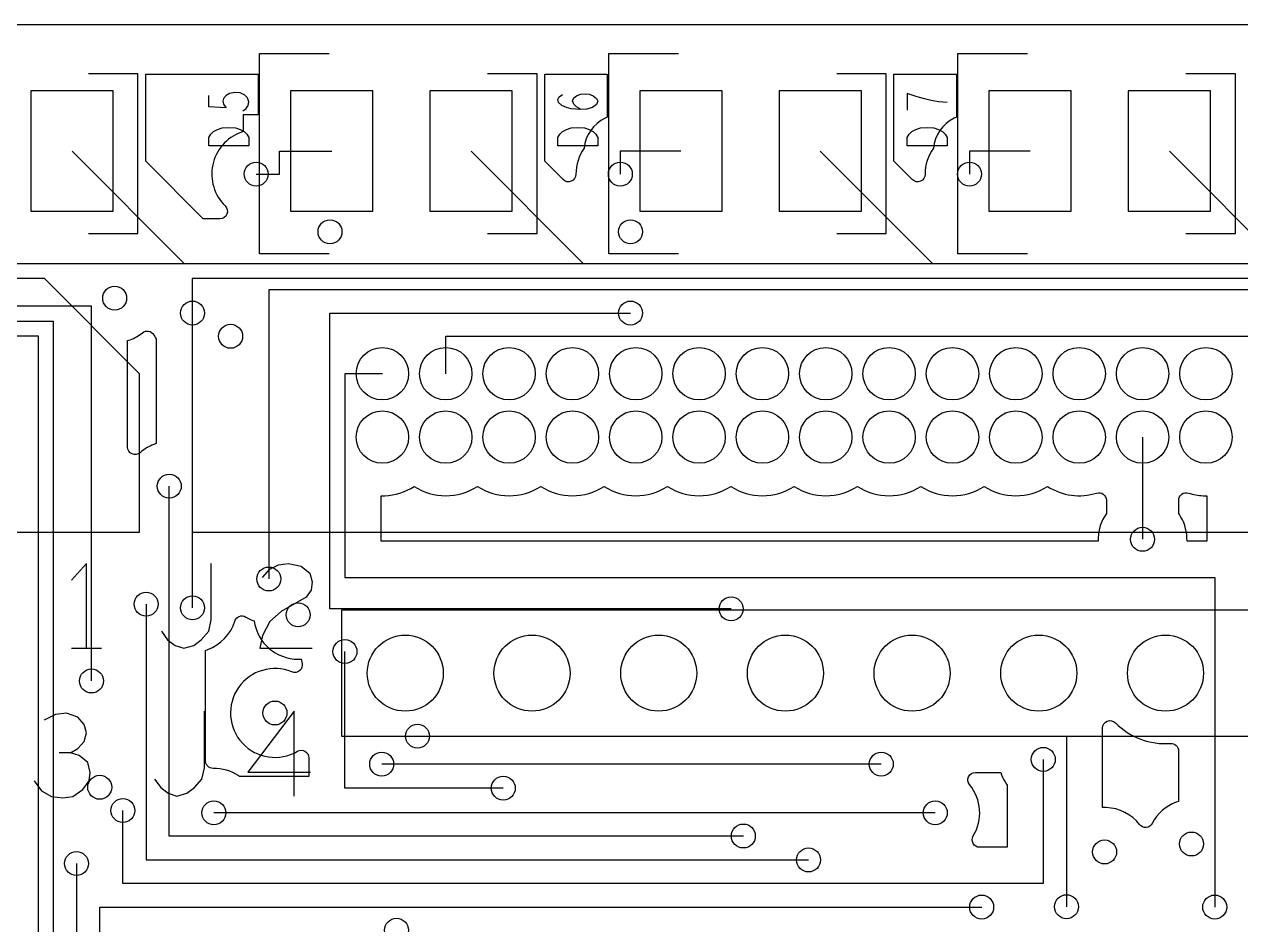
# Model space of a CAD drawing. Extents: x -56 to 56, y -64 to 41.
# Drawn here: x -17.5 to 6.89, y 21.96 to 40 of the extents above; entities that cross this region are included whole.
import ezdxf

# ---------------------------------------------------------------- set-up
doc = ezdxf.new("R2010")
doc.units = 0
doc.layers.get('0').update_dxf_attribs({"linetype": 'CONTINUOUS'})
doc.layers.add('art', color=5, linetype='CONTINUOUS')

# ---------------------------------------------------------------- blocks, each defined once
blk = doc.blocks.new('D13')
blk.add_circle((0, 0), 0.24)
blk = doc.blocks.new('D14')
blk.add_circle((0, 0), 0.762)
blk = doc.blocks.new('D15')
blk.add_circle((0, 0), 0.525)
blk = doc.blocks.new('D16')
blk.add_lwpolyline([(-0.8255, -1.2065), (0.8255, -1.2065), (0.8255, 1.2065), (-0.8255, 1.2065)], close=True)

msp = doc.modelspace()

# ---------------------------------------------------------------- linework, layer by layer
at = {"layer": 'art', "color": 3}
for points in [[(-55, 40), (55, 40), (55, -60), (-55, -60), (-55, 40)], [(-14.2844, 35.2044), (-16.54, 37.46)], [(-12.8495, 37), (-12.3845, 37), (-12.3845, 37.46), (-11.334, 37.46)], [(-6.2844, 35.2044), (-8.54, 37.46)], [(-4.334, 37.46), (-5.5495, 37.46), (-5.5495, 37)], [(0.7156, 35.2044), (-1.54, 37.46)], [(2.666, 37.46), (1.4505, 37.46), (1.4505, 37)], [(7.7156, 35.2044), (5.46, 37.46)], [(-14.2844, 35.2044), (-21.2844, 35.2044)], [(-6.2844, 35.2044), (-14.2844, 35.2044)], [(0.7156, 35.2044), (-6.2844, 35.2044)], [(7.7156, 35.2044), (0.7156, 35.2044)], [(19, 33.7551), (13.15, 33.7551), (13.15, 34.68), (-12.5965, 34.68), (-12.5965, 28.887)], [(-16.1515, 26.8434), (-16.1515, 34.35), (-42.425, 34.35), (-43.688, 33.087), (-43.688, 23.1902), (-42.7736, 22.2758), (-41.0842, 22.2758), (-40.6116, 22.7484)], [(-14.1265, 28.3096), (-14.1265, 34.215)], [(-3.328, 28.287), (-11.37, 28.287), (-11.37, 34.215), (-5.3444, 34.215)], [(-38.05, 33), (-38.05, 34.05), (-16.9166, 34.05), (-16.9166, 9.995), (-13.765, 9.995), (-13.765, 9.9172), (-13.3, 9.9172)], [(-12.5, 8.5), (-14.0934, 8.5), (-14.0934, 9.695), (-17.2166, 9.695), (-17.2166, 33.75), (-31.7, 33.75), (-31.7, 33)], [(-9.05, 33), (-9.05, 33.75), (11.95, 33.75), (11.95, 33.2451), (17.83, 33.2451), (17.83, 28.3178)], [(-10.32, 33), (-11.07, 33), (-11.07, 28.917), (6.367, 28.917), (6.367, 22.3134)], [(4.92, 31.73), (4.92, 29.682)], [(-3.0828, 23.7369), (-14.5915, 23.7369), (-14.5915, 30.7472)], [(-15.0565, 28.3824), (-15.0565, 23.2576), (-1.775, 23.2576)], [(-7.8956, 24.6955), (-11.07, 24.6955), (-11.07, 27.4322)], [(-9.616, 25.7372), (3.395, 25.7372), (3.395, 22.3206)], [(2.93, 25.2722), (2.93, 22.7855), (-15.5215, 22.7855), (-15.5215, 24.2484)], [(-0.3178, 25.1784), (-10.3333, 25.1784)], [(0.765, 24.2019), (-13.6974, 24.2019)], [(-16.4516, 23.185), (-16.4516, 12.765), (-15.3033, 12.765), (-15.3033, 10.5), (-12.5, 10.5)], [(-15.9866, 17.695), (-15.9866, 22.3134), (1.695, 22.3134)]]:
    msp.add_lwpolyline(points, dxfattribs=at)
at = {"layer": 'art', "color": 5}
for points in [[(-11.3848, 35.4026), (-12.7818, 35.4026), (-12.7818, 39.4158), (-11.3848, 39.4158)], [(-4.3848, 35.4026), (-5.7818, 35.4026), (-5.7818, 39.4158), (-4.3848, 39.4158)], [(2.6152, 35.4026), (1.2182, 35.4026), (1.2182, 39.4158), (2.6152, 39.4158)], [(-16.2098, 35.809), (-15.2192, 35.809), (-15.2192, 39.0094), (-16.2098, 39.0094)], [(-8.2098, 35.809), (-7.2192, 35.809), (-7.2192, 39.0094), (-8.2098, 39.0094)], [(-1.2098, 35.809), (-0.2192, 35.809), (-0.2192, 39.0094), (-1.2098, 39.0094)], [(5.7902, 35.809), (6.7808, 35.809), (6.7808, 39.0094), (5.7902, 39.0094)], [(-13.12, 38.2667), (-13.0533, 38.3167), (-13.0133, 38.375), (-13, 38.45), (-13.0267, 38.525), (-13.08, 38.5833), (-13.1733, 38.625), (-13.28, 38.6333), (-13.3867, 38.6167), (-13.4533, 38.575), (-13.5067, 38.5167), (-13.52, 38.4583), (-13.5067, 38.4), (-13.4533, 38.325), (-13.8, 38.35), (-13.8, 38.575)], [(-6.3333, 38.2917), (-6.4267, 38.35), (-6.48, 38.4), (-6.5067, 38.4667), (-6.48, 38.525), (-6.4267, 38.5667), (-6.3467, 38.6), (-6.2533, 38.6083), (-6.1733, 38.6), (-6.0933, 38.5667), (-6.0267, 38.5167), (-6, 38.4583), (-6.0267, 38.3917), (-6.1066, 38.3333), (-6.2267, 38.3), (-6.36, 38.2917), (-6.5333, 38.3083), (-6.6267, 38.3333), (-6.72, 38.375), (-6.7867, 38.4333), (-6.8, 38.4917), (-6.7733, 38.55), (-6.7067, 38.5917)], [(1, 38.4333), (0.8267, 38.45), (0.68, 38.475), (0.5467, 38.5083), (0.4, 38.55), (0.2, 38.6167), (0.2, 38.2833)], [(-13, 37.5667), (-13.8, 37.5667), (-13.8, 37.7333), (-13.76, 37.8), (-13.7067, 37.85), (-13.6267, 37.8917), (-13.5333, 37.925), (-13.4, 37.9333), (-13.2667, 37.925), (-13.1733, 37.8917), (-13.0933, 37.85), (-13.04, 37.8), (-13, 37.7333), (-13, 37.5667)], [(-6, 37.5667), (-6.8, 37.5667), (-6.8, 37.7333), (-6.76, 37.8), (-6.7067, 37.85), (-6.6267, 37.8917), (-6.5333, 37.925), (-6.4, 37.9333), (-6.2667, 37.925), (-6.1733, 37.8917), (-6.0933, 37.85), (-6.04, 37.8), (-6, 37.7333), (-6, 37.5667)], [(1, 37.5667), (0.2, 37.5667), (0.2, 37.7333), (0.24, 37.8), (0.2933, 37.85), (0.3733, 37.8917), (0.4667, 37.925), (0.6, 37.9333), (0.7333, 37.925), (0.8267, 37.8917), (0.9067, 37.85), (0.96, 37.8), (1, 37.7333), (1, 37.5667)], [(-17.095, 34.905), (-43.13, 34.905), (-43.13, 29.825), (-15.19, 29.825), (-15.19, 33), (-17.095, 34.905)], [(11.905, 34.905), (-14.13, 34.905), (-14.13, 29.825), (13.81, 29.825), (13.81, 33), (11.905, 34.905)], [(-16.25, 27.5), (-16.25, 29.2), (-16.55, 28.86)], [(-14.75, 27.84), (-14.625, 27.67), (-14.475, 27.5567), (-14.3, 27.5), (-14.1, 27.5567), (-13.95, 27.67), (-13.8, 27.84), (-13.75, 28.0666), (-13.75, 29.2)], [(-12.725, 28.9167), (-12.575, 29.0866), (-12.4, 29.1717), (-12.2, 29.2), (-11.95, 29.1433), (-11.775, 29.0017), (-11.725, 28.8317), (-11.75, 28.6616), (-11.85, 28.52), (-12.35, 28.2367), (-12.575, 28.0383), (-12.725, 27.7549), (-12.775, 27.5), (-11.725, 27.5)], [(-8.59, 25.73), (-11.13, 25.73), (-11.13, 28.27), (14.27, 28.27), (14.27, 25.73), (-8.59, 25.73)], [(-16.55, 27.5), (-15.95, 27.5)], [(-16.575, 25.4067), (-16.425, 25.4917), (-16.3, 25.6333), (-16.25, 25.8033), (-16.3, 25.9733), (-16.425, 26.115), (-16.65, 26.2), (-16.875, 26.1717), (-17.1, 26.0583)], [(-14.8884, 24.8764), (-14.7634, 24.7064), (-14.6134, 24.5931), (-14.4384, 24.5364), (-14.2384, 24.5931), (-14.0884, 24.7064), (-13.9384, 24.8764), (-13.8884, 25.103), (-13.8884, 26.2364)], [(-12.0884, 24.5364), (-12.0884, 26.2364), (-13.0134, 25.0181), (-11.7634, 25.0181)], [(-17.3, 24.84), (-17.15, 24.6416), (-16.95, 24.5283), (-16.725, 24.5), (-16.525, 24.5283), (-16.325, 24.67), (-16.2, 24.84), (-16.175, 25.01), (-16.225, 25.2083), (-16.4, 25.35), (-16.575, 25.4067), (-16.8, 25.4067)]]:
    msp.add_lwpolyline(points, dxfattribs=at)
at = {"layer": 'art', "color": 3}
for points in [[(-13.9115, 36.1046), (-15.0643, 37.2574), (-15.0643, 38.9999), (-12.8097, 38.9999), (-12.8097, 38.1852), (-13.1097, 38.1852), (-13.1097, 37.8529), (-13.1587, 37.8348), (-13.1587, 37.8348), (-13.1587, 37.8348, 0.551178), (-13.4704, 36.3621), (-13.4704, 36.3621), (-13.4704, 36.3621, -0.67307), (-13.575, 36.1046), (-13.9115, 36.1046)], [(-6.4397, 36.9956), (-6.4397, 36.9956), (-6.4397, 36.9956, -0.670012), (-6.6958, 36.8888), (-7.0643, 37.2574), (-7.0643, 38.9999), (-5.8097, 38.9999), (-5.8097, 38.1386), (-5.8533, 38.1185), (-5.8533, 38.1185), (-5.8533, 38.1185, 0.270336), (-6.2722, 37.5197), (-6.2722, 37.5197), (-6.2722, 37.5197, 0.158397), (-6.4397, 36.9956), (-6.4397, 36.9956)], [(0.5603, 36.9956), (0.5603, 36.9956), (0.5603, 36.9956, -0.670012), (0.3042, 36.8888), (-0.0643, 37.2574), (-0.0643, 38.9999), (1.1903, 38.9999), (1.1903, 38.1386), (1.1467, 38.1185), (1.1467, 38.1185), (1.1467, 38.1185, 0.270336), (0.7278, 37.5197), (0.7278, 37.5197), (0.7278, 37.5197, 0.158397), (0.5603, 36.9956), (0.5603, 36.9956)], [(-15.1776, 31.4173), (-15.1776, 31.4173), (-15.1776, 31.4173, -0.644214), (-15.4263, 31.5302), (-15.4263, 33.6621), (-15.3773, 33.6802), (-15.3773, 33.6802), (-15.3773, 33.6802, 0.08123), (-15.1275, 33.8222), (-15.1275, 33.8222), (-15.1275, 33.8222, -0.463918), (-14.9026, 33.7789), (-14.9026, 33.7789), (-14.9026, 33.7789, 0.020376), (-14.8645, 33.7172), (-14.8517, 33.6982), (-14.8517, 31.6001), (-14.9007, 31.582), (-14.9007, 31.582), (-14.9007, 31.582, 0.091235), (-15.1776, 31.4173), (-15.1776, 31.4173)], [(-10.3448, 29.6422), (-10.3448, 30.5529), (-10.2728, 30.5557), (-10.2728, 30.5557), (-10.2728, 30.5557, 0.133449), (-9.685, 30.7411), (-9.685, 30.7411), (-9.685, 30.7411, 0.293421), (-8.415, 30.7411), (-8.415, 30.7411), (-8.415, 30.7411, 0.293421), (-7.145, 30.7411), (-7.145, 30.7411), (-7.145, 30.7411, 0.293421), (-5.875, 30.7411), (-5.875, 30.7411), (-5.875, 30.7411, 0.293421), (-4.605, 30.7411), (-4.605, 30.7411), (-4.605, 30.7411, 0.293421), (-3.335, 30.7411), (-3.335, 30.7411), (-3.335, 30.7411, 0.293421), (-2.065, 30.7411), (-2.065, 30.7411), (-2.065, 30.7411, 0.293421), (-0.795, 30.7411), (-0.795, 30.7411), (-0.795, 30.7411, 0.293421), (0.475, 30.7411), (0.475, 30.7411), (0.475, 30.7411, 0.293421), (1.745, 30.7411), (1.745, 30.7411), (1.745, 30.7411, 0.293421), (3.015, 30.7411), (3.015, 30.7411), (3.015, 30.7411, 0.22187), (4.0001, 30.6082), (4.0001, 30.6082), (4.0001, 30.6082, -0.505866), (4.1948, 30.465), (4.1948, 30.1988), (4.182, 30.1798), (4.182, 30.1798), (4.182, 30.1798, 0.140138), (4.0304, 29.7145), (4.0278, 29.6422), (-10.3448, 29.6422)], [(5.8122, 29.6422), (5.8096, 29.7145), (5.8096, 29.7145), (5.8096, 29.7145, 0.140128), (5.658, 30.1798), (5.6452, 30.1988), (5.6452, 30.465), (5.6452, 30.465), (5.6452, 30.465, -0.505854), (5.8399, 30.6082), (5.8399, 30.6082), (5.8399, 30.6082, 0.064267), (6.1362, 30.556), (6.2078, 30.5528), (6.2078, 29.6422), (5.8122, 29.6422)], [(-13.1806, 24.9271), (-13.1996, 24.9399), (-13.1996, 24.9399), (-13.1996, 24.9399, 0.154109), (-13.7136, 25.092), (-13.7136, 25.092), (-13.7136, 25.092, -0.41944), (-13.8663, 25.2419), (-13.8663, 27.4567), (-13.8173, 27.4748), (-13.8173, 27.4748), (-13.8173, 27.4748, 0.231649), (-13.2775, 28.0418), (-13.2775, 28.0418), (-13.2775, 28.0418, -0.485809), (-13.0569, 28.1251), (-13.0569, 28.1251), (-13.0569, 28.1251, 0.051935), (-12.89, 28.0466), (-12.89, 28.0466), (-12.89, 28.0466, 0.374237), (-12.0083, 27.2792), (-11.9489, 27.2792), (-11.935, 27.2219), (-11.935, 27.2219), (-11.935, 27.2219, 0.005826), (-11.9299, 27.2018), (-11.9299, 27.2018), (-11.9299, 27.2018, -0.621731), (-12.1322, 27.0245), (-12.1322, 27.0245), (-12.1322, 27.0245, 1.616602), (-12.0214, 25.4353), (-12.0214, 25.4353), (-12.0214, 25.4353, -0.580501), (-11.7952, 25.306), (-11.7952, 24.9271), (-13.1806, 24.9271)], [(5.1126, 23.9887), (5.1126, 23.9887), (5.1126, 23.9887, -0.545627), (4.8614, 23.9657), (4.8614, 23.9657), (4.8614, 23.9657, 0.221221), (4.1925, 24.3071), (4.1202, 24.3097), (4.1202, 25.9005), (4.1202, 25.9005), (4.1202, 25.9005, -0.67015), (4.3768, 26.0061), (4.3768, 26.0061), (4.3768, 26.0061, 0.218822), (5.4811, 25.5914), (5.4811, 25.5914), (5.4811, 25.5914, -0.435296), (5.6418, 25.4418), (5.6418, 24.4301), (5.5928, 24.412), (5.5928, 24.412), (5.5928, 24.412, 0.185992), (5.1126, 23.9887), (5.1126, 23.9887)], [(1.6533, 23.5107), (1.6533, 23.5107), (1.6533, 23.5107, -0.585104), (1.5252, 23.7387), (1.5252, 23.7387), (1.5252, 23.7387, 0.318868), (1.453, 24.7668), (1.453, 24.7668), (1.453, 24.7668, -0.633333), (1.5689, 25.012), (2.0771, 25.012), (2.0952, 24.963), (2.0952, 24.963), (2.0952, 24.963, 0.059745), (2.192, 24.7744), (2.2048, 24.7554), (2.2048, 23.5107), (1.6533, 23.5107)]]:
    msp.add_lwpolyline(points, format="xyb", dxfattribs=at)

# ---------------------------------------------------------------- block references
at = {"layer": 'art'}
for name, p in [('D16', (-16.54, 37.46)), ('D16', (-11.334, 37.46)), ('D16', (-8.54, 37.46)), ('D16', (-4.334, 37.46)), ('D16', (-1.54, 37.46)), ('D16', (2.666, 37.46)), ('D16', (5.46, 37.46)), ('D13', (-12.8495, 37)), ('D13', (-5.5495, 37)), ('D13', (1.4505, 37)), ('D13', (-11.37, 35.8444)), ('D13', (-5.3444, 35.8444)), ('D13', (-15.6865, 34.515)), ('D13', (-14.1265, 34.215)), ('D13', (-5.3444, 34.215)), ('D13', (-13.3615, 33.75)), ('D15', (-10.32, 33)), ('D15', (-9.05, 33)), ('D15', (-7.78, 33)), ('D15', (-6.51, 33)), ('D15', (-5.24, 33)), ('D15', (-3.97, 33)), ('D15', (-2.7, 33)), ('D15', (-1.43, 33)), ('D15', (-0.16, 33)), ('D15', (1.11, 33)), ('D15', (2.38, 33)), ('D15', (3.65, 33)), ('D15', (4.92, 33)), ('D15', (6.19, 33)), ('D15', (-10.32, 31.73)), ('D15', (-9.05, 31.73)), ('D15', (-7.78, 31.73)), ('D15', (-6.51, 31.73)), ('D15', (-5.24, 31.73)), ('D15', (-3.97, 31.73)), ('D15', (-2.7, 31.73)), ('D15', (-1.43, 31.73)), ('D15', (-0.16, 31.73)), ('D15', (1.11, 31.73)), ('D15', (2.38, 31.73)), ('D15', (3.65, 31.73)), ('D15', (4.92, 31.73)), ('D15', (6.19, 31.73)), ('D13', (-14.5915, 30.7472)), ('D13', (4.92, 29.682)), ('D13', (-12.5965, 28.887)), ('D13', (-15.0565, 28.3824)), ('D13', (-14.1265, 28.3096)), ('D13', (-12.0083, 28.1694)), ('D13', (-3.328, 28.287)), ('D13', (-11.07, 27.4322)), ('D14', (-9.86, 27)), ('D14', (-7.32, 27)), ('D14', (-4.78, 27)), ('D14', (-2.24, 27)), ('D14', (0.3, 27)), ('D14', (2.84, 27)), ('D14', (5.38, 27)), ('D13', (-16.1515, 26.8434)), ('D13', (-12.4733, 26.2022)), ('D13', (-9.616, 25.7372)), ('D13', (-10.3333, 25.1784)), ('D13', (-0.3178, 25.1784)), ('D13', (2.93, 25.2722)), ('D13', (-15.9865, 24.7134)), ('D13', (-7.8956, 24.6955)), ('D13', (-15.5215, 24.2484)), ('D13', (-13.6974, 24.2019)), ('D13', (0.765, 24.2019)), ('D13', (-3.0828, 23.7369)), ('D13', (4.16, 23.4175)), ('D13', (5.902, 23.5772)), ('D13', (-16.4516, 23.185)), ('D13', (-1.775, 23.2576)), ('D13', (1.695, 22.3134)), ('D13', (3.395, 22.3206)), ('D13', (6.367, 22.3134)), ('D13', (-10.035, 21.8484))]:
    msp.add_blockref(name, p, dxfattribs=at)

doc.saveas('drawing.dxf')
